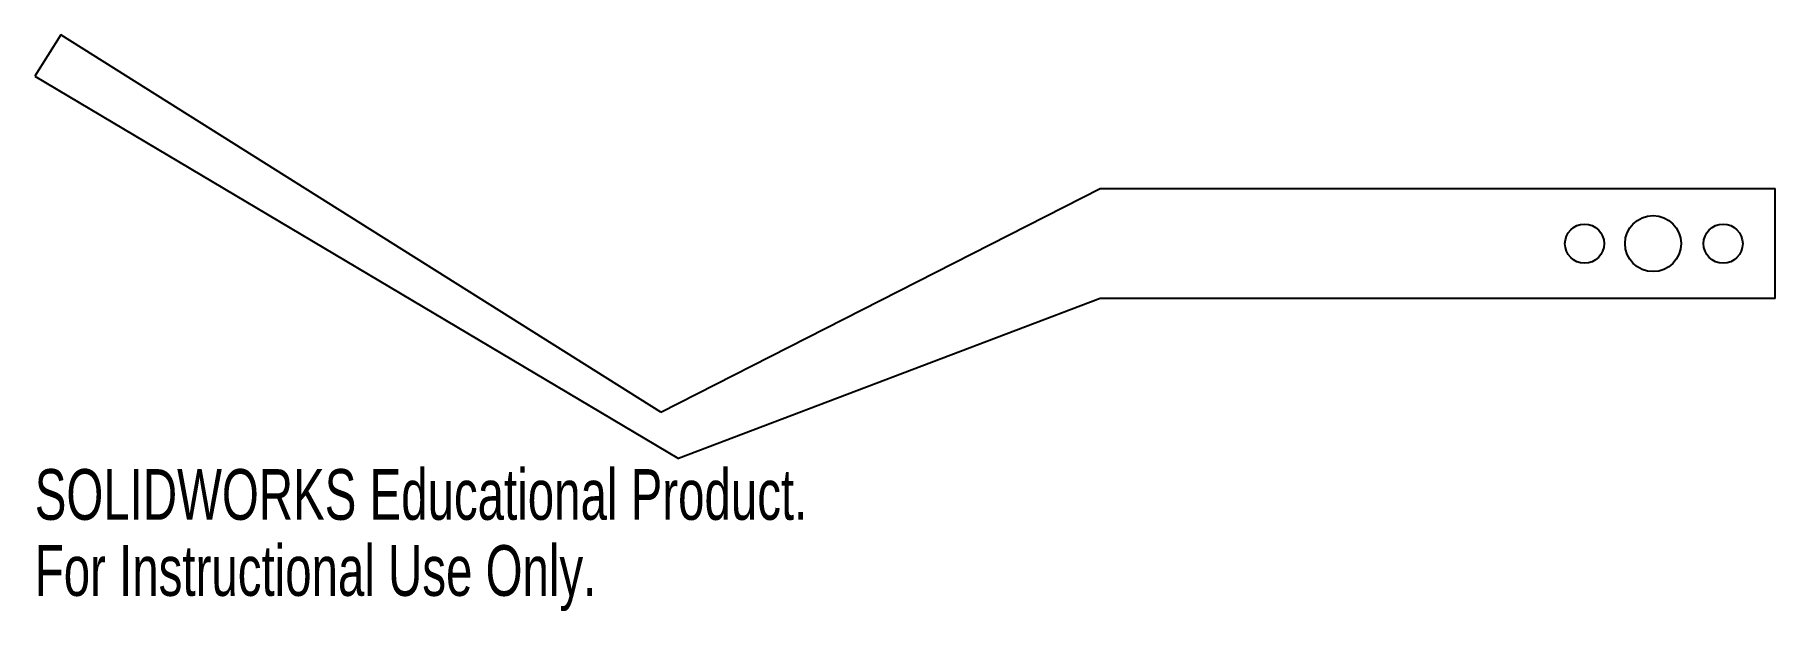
# Model space of a CAD drawing. Header units: millimetres. Extents: x -104 to 62, y -63 to -8.
import ezdxf

# ---------------------------------------------------------------- set-up
doc = ezdxf.new("R2010")
doc.units = ezdxf.units.MM
doc.styles.add('SLDTEXTSTYLE0', font='TXT', dxfattribs={"width": 0.7})

msp = doc.modelspace()

# ---------------------------------------------------------------- linework, layer by layer
at = {"color": 7, "linetype": 'Continuous', "lineweight": 25}
for p, q in [((-101.39, -8.02), (-103.86, -11.95)), ((-44.15, -43.97), (-101.39, -8.02)), ((-103.86, -11.95), (-42.47, -48.39)), ((-44.15, -43.97), (-2.26, -22.68)), ((-2.26, -22.68), (62.13, -22.68)), ((62.13, -33.15), (62.13, -22.68)), ((-2.26, -33.15), (-42.47, -48.39)), ((62.13, -33.15), (-2.26, -33.15))]:
    msp.add_line(p, q, dxfattribs=at)
for centre, radius in [((43.95, -27.92), 1.87), ((50.48, -27.92), 2.67), ((57.16, -27.92), 1.87)]:
    msp.add_circle(centre, radius, dxfattribs=at)

# ---------------------------------------------------------------- texts
at = {"color": 7, "linetype": 'Continuous', "char_height": 4.8336, "attachment_point": 1, "style": 'SLDTEXTSTYLE0'}
for s, insert in [('SOLIDWORKS Educational Product.', (-103.86, -49.41)), ('For Instructional Use Only.', (-103.86, -56.66))]:
    msp.add_mtext(s, dxfattribs=dict(at, insert=insert))

doc.saveas('drawing.dxf')
